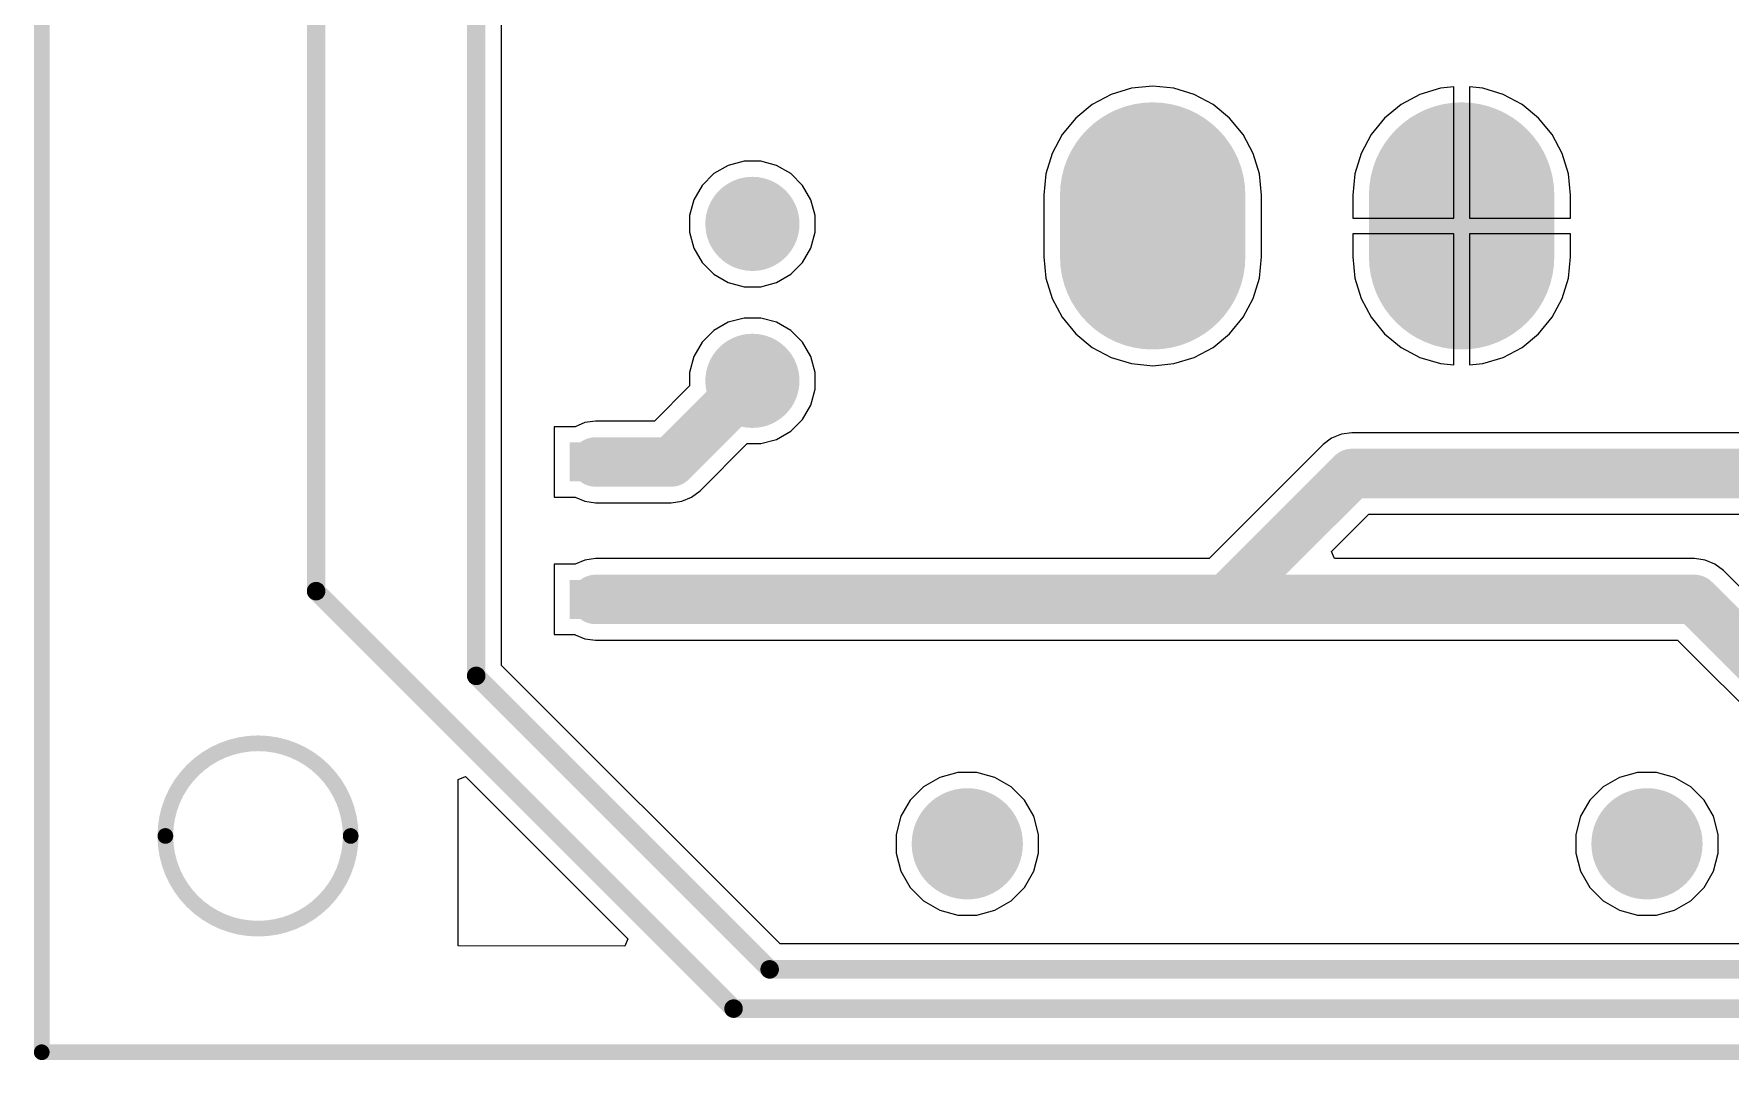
# Model space of a CAD drawing. Header units: millimetres. Extents: x 36.4 to 113.6, y 66.6 to 115.9.
# Drawn here: x 36.38 to 63.83, y 66.6 to 83.21 of the extents above; entities that cross this region are included whole.
import ezdxf

# ---------------------------------------------------------------- set-up
doc = ezdxf.new("R2010")
doc.units = ezdxf.units.MM
for name, color, linetype in [('Mechanical1', 6, 'Continuous'), ('PadHoleLayer', 156, 'Continuous'), ('TopLayer', 1, 'Continuous')]:
    doc.layers.add(name, color=color, linetype=linetype)

# ---------------------------------------------------------------- blocks, each defined once
blk = doc.blocks.new('XT30PW_M_2')
at = {"layer": 'PadHoleLayer'}
h = blk.add_hatch(color=156, dxfattribs=at)
edge = h.paths.add_edge_path()
edge.add_arc((-5.5, 5), 0.6, 0, 360)
h = blk.add_hatch(color=156, dxfattribs=at)
edge = h.paths.add_edge_path()
edge.add_arc((5.5, 5), 0.6, 0, 360)
h = blk.add_hatch(color=156, dxfattribs=at)
edge = h.paths.add_edge_path()
edge.add_arc((-2.5, -5), 1, 0, 360)
h = blk.add_hatch(color=156, dxfattribs=at)
edge = h.paths.add_edge_path()
edge.add_arc((2.5, -5), 1, 0, 360)
at = {"layer": 'TopLayer'}
h = blk.add_hatch(color=1, dxfattribs=at)
edge = h.paths.add_edge_path()
edge.add_arc((-5.5, 5), 0.9, 0, 360)
h = blk.add_hatch(color=1, dxfattribs=at)
edge = h.paths.add_edge_path()
edge.add_arc((5.5, 5), 0.9, 0, 360)
h = blk.add_hatch(color=1, dxfattribs=at)
edge = h.paths.add_edge_path()
edge.add_arc((-2.5, -5.5), 1.5, 180, 360)
edge.add_line((-1, -5.5), (-1, -4.5))
edge.add_arc((-2.5, -4.5), 1.5, 0, 180)
edge.add_line((-4, -4.5), (-4, -5.5))
h = blk.add_hatch(color=1, dxfattribs=at)
edge = h.paths.add_edge_path()
edge.add_arc((2.5, -5.5), 1.5, 180, 360)
edge.add_line((4, -5.5), (4, -4.5))
edge.add_arc((2.5, -4.5), 1.5, 0, 180)
edge.add_line((1, -4.5), (1, -5.5))
blk = doc.blocks.new('SOD_323_36')
at = {"layer": 'TopLayer'}
for points in [[(-1.415, 0.415), (-0.785, 0.415), (-0.785, -0.415), (-1.415, -0.415)], [(0.81, 0.415), (1.44, 0.415), (1.44, -0.415), (0.81, -0.415)]]:
    blk.add_hatch(color=1, dxfattribs=at).paths.add_polyline_path(points)
blk = doc.blocks.new('K___40')
at = {"layer": 'PadHoleLayer'}
h = blk.add_hatch(color=156, dxfattribs=at)
edge = h.paths.add_edge_path()
edge.add_arc((-1.27, 1.27), 0.431, 0, 360)
h = blk.add_hatch(color=156, dxfattribs=at)
edge = h.paths.add_edge_path()
edge.add_arc((1.27, 1.27), 0.431, 0, 360)
at = {"layer": 'TopLayer'}
h = blk.add_hatch(color=1, dxfattribs=at)
edge = h.paths.add_edge_path()
edge.add_arc((-1.27, 1.27), 0.762, 0, 360)
h = blk.add_hatch(color=1, dxfattribs=at)
edge = h.paths.add_edge_path()
edge.add_arc((1.27, 1.27), 0.762, 0, 360)

msp = doc.modelspace()

# ---------------------------------------------------------------- linework, layer by layer
at = {"layer": 'Mechanical1', "const_width": 0.254}
for points in [[(36.505, 66.731), (36.505, 115.731)], [(36.505, 66.731), (113.505, 66.731)]]:
    msp.add_lwpolyline(points, dxfattribs=at)
at = {"layer": 'Mechanical1'}
for points, const_width in [([(41.505, 70.231, 1), (38.505, 70.231, 1)], 0.254), ([(38.442, 70.231, 1), (38.569, 70.231, 1)], 0.127), ([(41.441, 70.231, 1), (41.568, 70.231, 1)], 0.127), ([(36.441, 66.731, 1), (36.568, 66.731, 1)], 0.127), ([(36.441, 66.731, 1), (36.568, 66.731, 1)], 0.127)]:
    msp.add_lwpolyline(points, format="xyb", close=True, dxfattribs=dict(at, const_width=const_width))
at = {"layer": 'TopLayer'}
for p, q in [((43.948, 72.992), (43.948, 89.722)), ((54.484, 82.366), (54.14, 82.333)), ((54.828, 82.333), (54.484, 82.366)), ((59.357, 82.354), (59.14, 82.333)), ((59.357, 80.231), (59.357, 82.354)), ((59.828, 82.333), (59.611, 82.354)), ((59.611, 82.354), (59.611, 80.231)), ((53.81, 82.232), (53.505, 82.069)), ((54.14, 82.333), (53.81, 82.232)), ((55.158, 82.232), (54.828, 82.333)), ((55.463, 82.069), (55.158, 82.232)), ((58.81, 82.232), (58.505, 82.069)), ((59.14, 82.333), (58.81, 82.232)), ((60.158, 82.232), (59.828, 82.333)), ((60.463, 82.069), (60.158, 82.232)), ((53.238, 81.85), (53.019, 81.583)), ((53.505, 82.069), (53.238, 81.85)), ((55.73, 81.85), (55.463, 82.069)), ((55.949, 81.583), (55.73, 81.85)), ((58.238, 81.85), (58.019, 81.583)), ((58.505, 82.069), (58.238, 81.85)), ((60.73, 81.85), (60.463, 82.069)), ((60.949, 81.583), (60.73, 81.85)), ((53.019, 81.583), (52.856, 81.278)), ((56.112, 81.278), (55.949, 81.583)), ((58.019, 81.583), (57.856, 81.278)), ((61.112, 81.278), (60.949, 81.583)), ((52.856, 81.278), (52.755, 80.948)), ((56.213, 80.948), (56.112, 81.278)), ((57.856, 81.278), (57.755, 80.948)), ((61.213, 80.948), (61.112, 81.278)), ((47.614, 81.084), (47.382, 80.95)), ((47.872, 81.153), (47.614, 81.084)), ((48.14, 81.153), (47.872, 81.153)), ((48.398, 81.084), (48.14, 81.153)), ((48.63, 80.95), (48.398, 81.084)), ((47.193, 80.761), (47.059, 80.529)), ((47.382, 80.95), (47.193, 80.761)), ((48.819, 80.761), (48.63, 80.95)), ((48.953, 80.529), (48.819, 80.761)), ((52.755, 80.948), (52.722, 80.604)), ((56.246, 80.604), (56.213, 80.948)), ((57.755, 80.948), (57.722, 80.604)), ((61.246, 80.604), (61.213, 80.948)), ((47.059, 80.529), (46.99, 80.271)), ((49.022, 80.271), (48.953, 80.529)), ((52.722, 80.604), (52.722, 79.604)), ((56.246, 79.604), (56.246, 80.604)), ((57.722, 80.604), (57.722, 80.231)), ((61.246, 80.231), (61.246, 80.604)), ((46.99, 80.271), (46.99, 80.003)), ((49.022, 80.003), (49.022, 80.271)), ((57.722, 80.231), (59.357, 80.231)), ((59.611, 80.231), (61.246, 80.231)), ((46.99, 80.003), (47.059, 79.745)), ((48.953, 79.745), (49.022, 80.003)), ((59.357, 79.977), (57.722, 79.977)), ((57.722, 79.977), (57.722, 79.604)), ((59.357, 77.854), (59.357, 79.977)), ((61.246, 79.977), (59.611, 79.977)), ((59.611, 79.977), (59.611, 77.854)), ((61.246, 79.604), (61.246, 79.977)), ((47.059, 79.745), (47.193, 79.513)), ((48.819, 79.513), (48.953, 79.745)), ((47.193, 79.513), (47.382, 79.324)), ((48.63, 79.324), (48.819, 79.513)), ((52.722, 79.604), (52.755, 79.26)), ((56.213, 79.26), (56.246, 79.604)), ((57.722, 79.604), (57.755, 79.26)), ((61.213, 79.26), (61.246, 79.604)), ((47.382, 79.324), (47.614, 79.19)), ((47.614, 79.19), (47.872, 79.121)), ((47.872, 79.121), (48.14, 79.121)), ((48.14, 79.121), (48.398, 79.19)), ((48.398, 79.19), (48.63, 79.324)), ((52.755, 79.26), (52.856, 78.93)), ((56.112, 78.93), (56.213, 79.26)), ((57.755, 79.26), (57.856, 78.93)), ((61.112, 78.93), (61.213, 79.26)), ((52.856, 78.93), (53.019, 78.625)), ((55.949, 78.625), (56.112, 78.93)), ((57.856, 78.93), (58.019, 78.625)), ((60.949, 78.625), (61.112, 78.93)), ((47.614, 78.544), (47.382, 78.41)), ((47.872, 78.613), (47.614, 78.544)), ((48.14, 78.613), (47.872, 78.613)), ((48.398, 78.544), (48.14, 78.613)), ((48.63, 78.41), (48.398, 78.544)), ((53.019, 78.625), (53.238, 78.358)), ((55.73, 78.358), (55.949, 78.625)), ((58.019, 78.625), (58.238, 78.358)), ((60.73, 78.358), (60.949, 78.625)), ((47.382, 78.41), (47.193, 78.221)), ((48.819, 78.221), (48.63, 78.41)), ((53.238, 78.358), (53.505, 78.139)), ((55.463, 78.139), (55.73, 78.358)), ((58.238, 78.358), (58.505, 78.139)), ((60.463, 78.139), (60.73, 78.358)), ((47.059, 77.989), (46.99, 77.731)), ((47.193, 78.221), (47.059, 77.989)), ((48.953, 77.989), (48.819, 78.221)), ((49.022, 77.731), (48.953, 77.989)), ((53.505, 78.139), (53.81, 77.976)), ((53.81, 77.976), (54.14, 77.875)), ((54.828, 77.875), (55.158, 77.976)), ((55.158, 77.976), (55.463, 78.139)), ((58.505, 78.139), (58.81, 77.976)), ((58.81, 77.976), (59.14, 77.875)), ((59.828, 77.875), (60.158, 77.976)), ((60.158, 77.976), (60.463, 78.139)), ((46.99, 77.731), (46.99, 77.514)), ((49.022, 77.463), (49.022, 77.731)), ((54.14, 77.875), (54.484, 77.842)), ((54.484, 77.842), (54.828, 77.875)), ((59.14, 77.875), (59.357, 77.854)), ((59.611, 77.854), (59.828, 77.875)), ((46.99, 77.514), (46.42, 76.944)), ((48.953, 77.205), (49.022, 77.463)), ((48.819, 76.973), (48.953, 77.205)), ((45.295, 76.921), (45.136, 76.855)), ((45.466, 76.944), (45.295, 76.921)), ((46.42, 76.944), (45.466, 76.944)), ((48.63, 76.784), (48.819, 76.973)), ((45.133, 76.853), (44.797, 76.853)), ((44.797, 76.853), (44.797, 75.715)), ((45.136, 76.855), (45.133, 76.853)), ((48.14, 76.581), (48.398, 76.65)), ((48.398, 76.65), (48.63, 76.784)), ((57.379, 76.67), (57.242, 76.565)), ((57.538, 76.736), (57.379, 76.67)), ((57.709, 76.758), (57.538, 76.736)), ((65.14, 76.758), (57.709, 76.758)), ((47.159, 75.818), (47.923, 76.581)), ((47.923, 76.581), (48.14, 76.581)), ((57.242, 76.565), (55.396, 74.719)), ((47.023, 75.713), (47.159, 75.818)), ((44.797, 75.715), (45.133, 75.715)), ((45.133, 75.715), (45.136, 75.713)), ((45.136, 75.713), (45.295, 75.647)), ((45.295, 75.647), (45.466, 75.624)), ((45.466, 75.624), (46.693, 75.624)), ((46.693, 75.624), (46.864, 75.647)), ((46.864, 75.647), (47.023, 75.713)), ((57.379, 74.836), (57.982, 75.439)), ((57.982, 75.439), (67.041, 75.439)), ((45.295, 74.696), (45.136, 74.63)), ((45.466, 74.719), (45.295, 74.696)), ((55.396, 74.719), (45.466, 74.719)), ((57.428, 74.719), (57.379, 74.836)), ((63.253, 74.719), (57.428, 74.719)), ((63.424, 74.696), (63.253, 74.719)), ((63.583, 74.63), (63.424, 74.696)), ((45.133, 74.628), (44.797, 74.628)), ((44.797, 74.628), (44.797, 73.49)), ((45.136, 74.63), (45.133, 74.628)), ((63.72, 74.525), (63.583, 74.63)), ((66.847, 71.399), (63.72, 74.525)), ((44.797, 73.49), (45.133, 73.49)), ((45.133, 73.49), (45.136, 73.488)), ((45.136, 73.488), (45.295, 73.422)), ((45.295, 73.422), (45.466, 73.399)), ((45.466, 73.399), (62.98, 73.399)), ((62.98, 73.399), (66.107, 70.273)), ((48.456, 68.484), (43.948, 72.992)), ((43.243, 71.146), (43.361, 71.195)), ((43.243, 68.453), (43.243, 71.146)), ((43.361, 71.195), (45.991, 68.565)), ((51.039, 71.179), (50.775, 71.027)), ((51.332, 71.258), (51.039, 71.179)), ((51.636, 71.258), (51.332, 71.258)), ((51.929, 71.179), (51.636, 71.258)), ((52.193, 71.027), (51.929, 71.179)), ((62.039, 71.179), (61.775, 71.027)), ((62.332, 71.258), (62.039, 71.179)), ((62.636, 71.258), (62.332, 71.258)), ((62.929, 71.179), (62.636, 71.258)), ((63.193, 71.027), (62.929, 71.179)), ((50.775, 71.027), (50.561, 70.813)), ((52.407, 70.813), (52.193, 71.027)), ((61.775, 71.027), (61.561, 70.813)), ((63.407, 70.813), (63.193, 71.027)), ((50.409, 70.549), (50.33, 70.256)), ((50.561, 70.813), (50.409, 70.549)), ((52.559, 70.549), (52.407, 70.813)), ((52.638, 70.256), (52.559, 70.549)), ((61.409, 70.549), (61.33, 70.256)), ((61.561, 70.813), (61.409, 70.549)), ((63.559, 70.549), (63.407, 70.813)), ((63.638, 70.256), (63.559, 70.549)), ((50.33, 70.256), (50.33, 69.952)), ((52.638, 69.952), (52.638, 70.256)), ((61.33, 70.256), (61.33, 69.952)), ((63.638, 69.952), (63.638, 70.256)), ((50.33, 69.952), (50.409, 69.659)), ((52.559, 69.659), (52.638, 69.952)), ((61.33, 69.952), (61.409, 69.659)), ((63.559, 69.659), (63.638, 69.952)), ((50.409, 69.659), (50.561, 69.395)), ((52.407, 69.395), (52.559, 69.659)), ((61.409, 69.659), (61.561, 69.395)), ((63.407, 69.395), (63.559, 69.659)), ((50.561, 69.395), (50.775, 69.181)), ((50.775, 69.181), (51.039, 69.029)), ((51.929, 69.029), (52.193, 69.181)), ((52.193, 69.181), (52.407, 69.395)), ((61.561, 69.395), (61.775, 69.181)), ((61.775, 69.181), (62.039, 69.029)), ((62.929, 69.029), (63.193, 69.181)), ((63.193, 69.181), (63.407, 69.395)), ((51.039, 69.029), (51.332, 68.95)), ((51.332, 68.95), (51.636, 68.95)), ((51.636, 68.95), (51.929, 69.029)), ((62.039, 69.029), (62.332, 68.95)), ((62.332, 68.95), (62.636, 68.95)), ((62.636, 68.95), (62.929, 69.029)), ((45.942, 68.448), (43.243, 68.453)), ((45.991, 68.565), (45.942, 68.448)), ((89.172, 68.484), (48.456, 68.484))]:
    msp.add_line(p, q, dxfattribs=at)
for points, const_width in [([(40.945, 74.193), (40.945, 94.163)], 0.3), ([(43.536, 72.822), (43.536, 91.516)], 0.3), ([(46.693, 76.284), (48.006, 77.597)], 0.8), ([(45.466, 76.284), (46.693, 76.284)], 0.8), ([(55.669, 74.059), (57.709, 76.098)], 0.8), ([(57.709, 76.098), (65.8, 76.098)], 0.8), ([(45.466, 74.059), (55.669, 74.059)], 0.8), ([(55.669, 74.059), (63.253, 74.059)], 0.8), ([(63.253, 74.059), (66.573, 70.739)], 0.8), ([(40.945, 74.193), (47.701, 67.437)], 0.3), ([(43.536, 72.822), (48.285, 68.072)], 0.3), ([(48.285, 68.072), (102.997, 68.072)], 0.3), ([(47.701, 67.437), (103.708, 67.437)], 0.3)]:
    msp.add_lwpolyline(points, dxfattribs=dict(at, const_width=const_width))
for points, const_width in [([(47.806, 77.597, 1), (48.206, 77.597, 1)], 0.4), ([(45.266, 76.284, 1), (45.666, 76.284, 1)], 0.4), ([(46.493, 76.284, 1), (46.893, 76.284, 1)], 0.4), ([(46.493, 76.284, 1), (46.893, 76.284, 1)], 0.4), ([(57.509, 76.098, 1), (57.909, 76.098, 1)], 0.4), ([(57.509, 76.098, 1), (57.909, 76.098, 1)], 0.4), ([(45.266, 74.059, 1), (45.666, 74.059, 1)], 0.4), ([(55.469, 74.059, 1), (55.869, 74.059, 1)], 0.4), ([(55.469, 74.059, 1), (55.869, 74.059, 1)], 0.4), ([(55.469, 74.059, 1), (55.869, 74.059, 1)], 0.4), ([(63.053, 74.059, 1), (63.453, 74.059, 1)], 0.4), ([(63.053, 74.059, 1), (63.453, 74.059, 1)], 0.4), ([(40.87, 74.193, 1), (41.02, 74.193, 1)], 0.15), ([(40.87, 74.193, 1), (41.02, 74.193, 1)], 0.15), ([(43.461, 72.822, 1), (43.611, 72.822, 1)], 0.15), ([(43.461, 72.822, 1), (43.611, 72.822, 1)], 0.15), ([(48.21, 68.072, 1), (48.36, 68.072, 1)], 0.15), ([(48.21, 68.072, 1), (48.36, 68.072, 1)], 0.15), ([(47.626, 67.437, 1), (47.776, 67.437, 1)], 0.15), ([(47.626, 67.437, 1), (47.776, 67.437, 1)], 0.15)]:
    msp.add_lwpolyline(points, format="xyb", close=True, dxfattribs=dict(at, const_width=const_width))

# ---------------------------------------------------------------- block references
for name, p, rotation in [('XT30PW_M_2', (56.984, 75.104), 180), ('K___40', (46.736, 78.867), 270), ('SOD_323_36', (45.466, 75.184), 270)]:
    msp.add_blockref(name, p, dxfattribs=dict(rotation=rotation))

doc.saveas('drawing.dxf')
